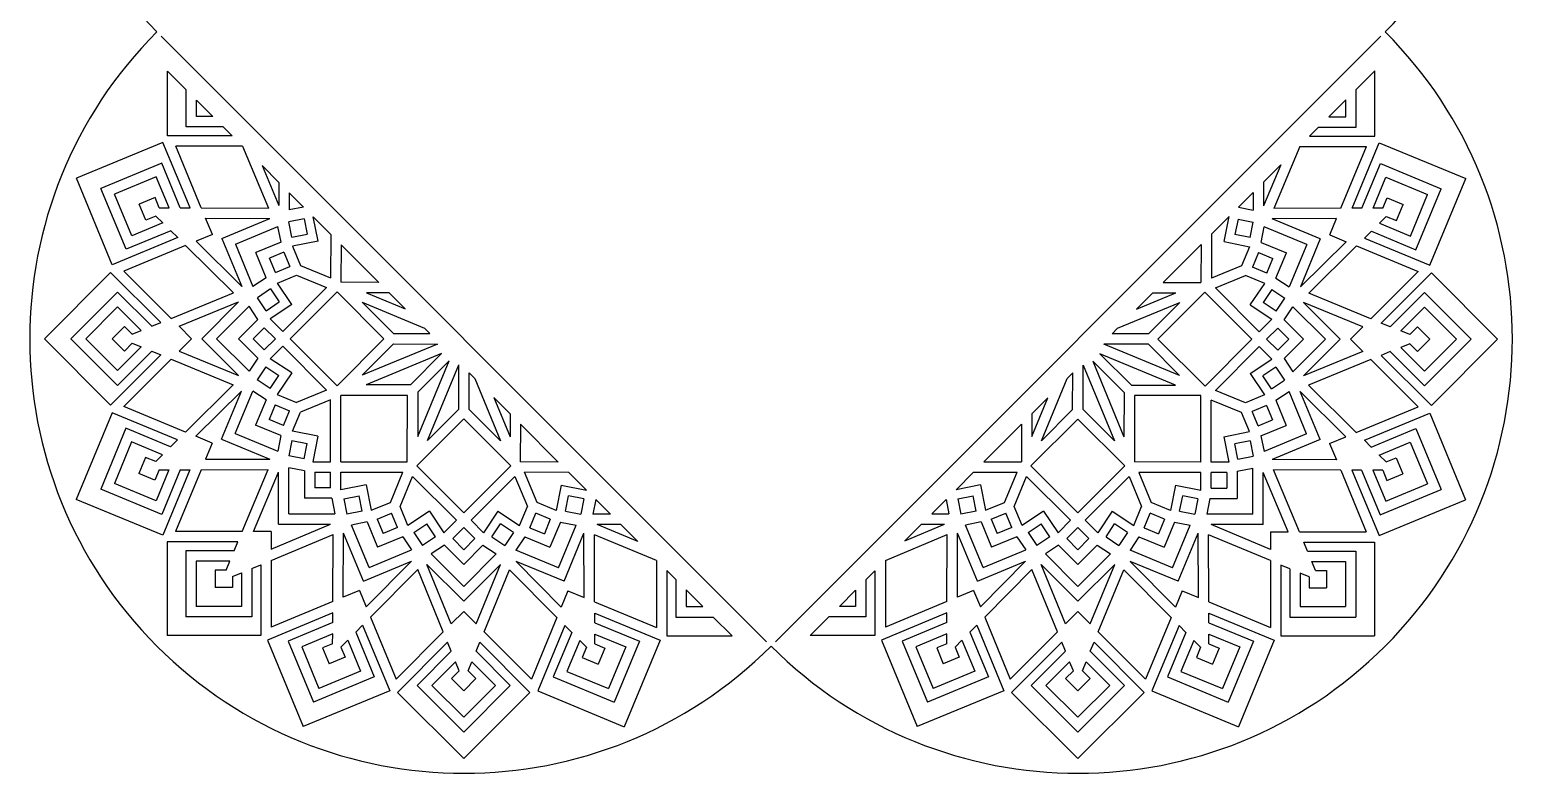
# Model space of a CAD drawing. Extents: x 61 to 308, y -8 to 239.
# Drawn here: x 60.7 to 308.2, y -8.1 to 116.1 of the extents above; entities that cross this region are included whole.
import ezdxf

# ---------------------------------------------------------------- set-up
doc = ezdxf.new("R2010")
doc.units = 0
doc.layers.get('0').update_dxf_attribs({"linetype": 'CONTINUOUS'})

msp = doc.modelspace()

# ---------------------------------------------------------------- linework, layer by layer
for p, q in [((82.62, 114.96), (183.69, 13.89)), ((185.15, 13.89), (286.22, 114.96)), ((83.65, 98.34), (83.65, 109.15)), ((83.65, 109.15), (86.79, 106.02)), ((282.1, 106.06), (285.24, 109.2)), ((285.24, 98.29), (285.24, 109.2)), ((86.79, 99.84), (86.79, 106.02)), ((88.53, 101.57), (88.53, 104.28)), ((88.53, 104.28), (91.23, 101.57)), ((277.56, 101.53), (280.36, 104.33)), ((280.36, 101.53), (280.36, 104.33)), ((282.1, 99.79), (282.1, 106.06)), ((91.23, 101.57), (88.53, 101.57)), ((277.56, 101.53), (280.36, 101.53)), ((92.97, 99.84), (86.79, 99.84)), ((92.97, 99.84), (94.47, 98.34)), ((274.33, 98.29), (275.83, 99.79)), ((275.83, 99.79), (282.1, 99.79)), ((82.91, 97.25), (68.46, 91.26)), ((87.43, 86.32), (82.91, 97.25)), ((94.47, 98.34), (83.65, 98.34)), ((89.31, 86.31), (85.05, 96.6)), ((96.2, 96.6), (85.05, 96.6)), ((96.2, 96.6), (100.53, 86.27)), ((272.69, 96.55), (268.35, 86.21)), ((272.69, 96.55), (283.82, 96.55)), ((274.33, 98.29), (285.24, 98.29)), ((279.55, 86.25), (283.82, 96.55)), ((281.44, 86.26), (285.96, 97.18)), ((285.96, 97.18), (300.41, 91.2)), ((82.72, 93.78), (72.55, 89.56)), ((85.81, 86.33), (82.72, 93.78)), ((99.45, 93.36), (102.23, 86.71)), ((99.45, 93.36), (102.23, 90.57)), ((266.66, 90.62), (269.51, 93.47)), ((269.51, 93.47), (266.66, 86.66)), ((283.06, 86.27), (286.15, 93.71)), ((286.15, 93.71), (296.31, 89.5)), ((74.44, 76.81), (68.46, 91.26)), ((76.77, 79.4), (72.55, 89.56)), ((81.78, 91.51), (74.83, 88.62)), ((83.92, 86.34), (81.78, 91.51)), ((102.23, 90.57), (102.23, 86.71)), ((266.66, 90.62), (266.66, 86.66)), ((284.94, 86.27), (287.09, 91.44)), ((287.09, 91.44), (294.04, 88.56)), ((292.1, 79.33), (296.31, 89.5)), ((294.43, 76.75), (300.41, 91.2)), ((77.71, 81.67), (74.83, 88.62)), ((81.6, 88.03), (78.92, 86.93)), ((80.03, 84.25), (78.92, 86.93)), ((82.3, 86.34), (81.6, 88.03)), ((103.97, 88.83), (103.97, 85.98)), ((103.97, 88.83), (106.35, 86.45)), ((262.46, 86.42), (264.92, 88.88)), ((264.92, 88.88), (264.92, 85.93)), ((286.57, 86.28), (287.27, 87.97)), ((287.27, 87.97), (289.94, 86.86)), ((288.84, 84.19), (289.94, 86.86)), ((291.16, 81.6), (294.04, 88.56)), ((81.72, 84.95), (80.03, 84.25)), ((81.72, 84.95), (82.88, 83.81)), ((82.3, 86.34), (83.92, 86.34)), ((85.81, 86.33), (87.43, 86.32)), ((89.31, 86.31), (100.53, 86.27)), ((91.16, 81.86), (90.04, 84.57)), ((90.04, 84.57), (100.76, 84.53)), ((92.73, 81.21), (100.76, 84.53)), ((106.49, 84.5), (103.94, 83.99)), ((106.35, 86.45), (103.97, 85.98)), ((106.49, 84.5), (107, 81.94)), ((108.81, 80.74), (108, 84.8)), ((108, 84.8), (110.91, 81.89)), ((257.96, 81.92), (260.91, 84.87)), ((260.08, 80.68), (260.91, 84.87)), ((262.39, 84.44), (261.88, 81.89)), ((262.39, 84.44), (264.94, 83.93)), ((262.46, 86.42), (264.92, 85.93)), ((278.83, 84.51), (268.11, 84.47)), ((276.13, 81.14), (268.11, 84.47)), ((279.55, 86.25), (268.35, 86.21)), ((277.71, 81.79), (278.83, 84.51)), ((283.06, 86.27), (281.44, 86.26)), ((286.57, 86.28), (284.94, 86.27)), ((287.14, 84.89), (285.99, 83.75)), ((287.14, 84.89), (288.84, 84.19)), ((84.21, 82.48), (76.77, 79.4)), ((82.88, 83.81), (77.71, 81.67)), ((84.21, 82.48), (85.37, 81.34)), ((91.16, 81.86), (88.44, 80.73)), ((95, 80.26), (102.1, 83.2)), ((102.62, 80.6), (102.1, 83.2)), ((104.44, 81.43), (103.94, 83.99)), ((104.44, 81.43), (107, 81.94)), ((110.91, 81.89), (110.9, 74.62)), ((257.96, 81.92), (257.94, 74.56)), ((264.43, 81.38), (261.88, 81.89)), ((264.43, 81.38), (264.94, 83.93)), ((266.25, 80.54), (266.77, 83.14)), ((273.86, 80.2), (266.77, 83.14)), ((277.71, 81.79), (280.42, 80.67)), ((284.65, 82.42), (283.5, 81.28)), ((284.65, 82.42), (292.1, 79.33)), ((285.99, 83.75), (291.16, 81.6)), ((85.37, 81.34), (74.44, 76.81)), ((86.7, 80.01), (76.4, 75.74)), ((86.7, 80.01), (94.66, 72.12)), ((88.44, 80.73), (96.06, 73.18)), ((92.73, 81.21), (96.06, 73.18)), ((95, 80.26), (97.94, 73.17)), ((102.62, 80.6), (98.41, 78.85)), ((108.81, 80.74), (104.56, 79.9)), ((104.56, 79.9), (105.89, 76.7)), ((112.64, 80.16), (112.63, 73.89)), ((112.64, 80.16), (118.93, 73.88)), ((249.9, 73.86), (256.22, 80.18)), ((256.22, 80.18), (256.2, 73.84)), ((260.08, 80.68), (264.31, 79.83)), ((264.31, 79.83), (262.98, 76.63)), ((266.25, 80.54), (270.46, 78.79)), ((273.86, 80.2), (270.92, 73.11)), ((276.13, 81.14), (272.81, 73.12)), ((280.42, 80.67), (272.81, 73.12)), ((282.16, 79.95), (274.2, 72.05)), ((282.16, 79.95), (292.45, 75.69)), ((283.5, 81.28), (294.43, 76.75)), ((100.15, 74.65), (98.41, 78.85)), ((103.09, 78.91), (100.68, 77.91)), ((101.68, 75.51), (100.68, 77.91)), ((103.09, 78.91), (104.09, 76.5)), ((265.78, 78.85), (264.78, 76.44)), ((265.78, 78.85), (268.19, 77.85)), ((267.19, 75.44), (268.19, 77.85)), ((268.71, 74.58), (270.46, 78.79)), ((74.17, 75.52), (63.11, 64.46)), ((82.53, 67.16), (74.17, 75.52)), ((84.28, 67.87), (76.4, 75.74)), ((100.15, 74.65), (97.94, 73.17)), ((101.68, 75.51), (104.09, 76.5)), ((102.02, 73.77), (105.22, 75.09)), ((105.22, 75.09), (110.23, 73.01)), ((105.89, 76.7), (110.9, 74.62)), ((262.98, 76.63), (257.94, 74.56)), ((258.61, 72.95), (263.65, 75.03)), ((266.84, 73.71), (263.65, 75.03)), ((267.19, 75.44), (264.78, 76.44)), ((268.71, 74.58), (270.92, 73.11)), ((284.57, 67.8), (292.45, 75.69)), ((286.31, 67.09), (294.67, 75.45)), ((294.67, 75.45), (305.73, 64.39)), ((75.33, 72.24), (67.55, 64.46)), ((81.03, 66.54), (75.33, 72.24)), ((84.28, 67.87), (94.66, 72.12)), ((100.84, 72.77), (98.67, 71.32)), ((100.84, 72.77), (102.29, 70.6)), ((104.42, 70.18), (102.02, 73.77)), ((102.91, 65.69), (110.23, 73.01)), ((104.13, 64.46), (111.97, 72.29)), ((119.8, 64.46), (111.97, 72.29)), ((118.93, 73.88), (112.63, 73.89)), ((120.67, 72.13), (116.87, 72.14)), ((116.87, 72.14), (123.36, 69.45)), ((120.67, 72.13), (123.36, 69.45)), ((245.46, 69.42), (248.16, 72.13)), ((245.46, 69.42), (252.01, 72.12)), ((248.16, 72.13), (252.01, 72.12)), ((249.02, 64.42), (256.87, 72.24)), ((249.9, 73.86), (256.2, 73.84)), ((264.71, 64.39), (256.87, 72.24)), ((265.94, 65.62), (258.61, 72.95)), ((264.44, 70.1), (266.84, 73.71)), ((268.01, 72.7), (266.57, 70.53)), ((268.01, 72.7), (270.18, 71.25)), ((284.57, 67.8), (274.2, 72.05)), ((287.81, 66.47), (293.51, 72.17)), ((293.51, 72.17), (301.29, 64.39)), ((75.33, 69.78), (70.01, 64.46)), ((79.29, 65.83), (75.33, 69.78)), ((85.61, 66.54), (95.53, 70.6)), ((89.39, 64.46), (95.53, 70.6)), ((91.85, 64.46), (97.28, 69.89)), ((98.75, 67.68), (97.28, 69.89)), ((100.12, 69.15), (98.67, 71.32)), ((100.12, 69.15), (102.29, 70.6)), ((104.42, 70.18), (100.82, 67.78)), ((116.17, 70.55), (126.57, 66.23)), ((121.39, 65.33), (116.17, 70.55)), ((242.26, 66.23), (252.67, 70.51)), ((247.43, 65.29), (252.67, 70.51)), ((264.44, 70.1), (268.02, 67.71)), ((268.73, 69.09), (266.57, 70.53)), ((268.73, 69.09), (270.18, 71.25)), ((270.09, 67.61), (271.56, 69.82)), ((276.99, 64.39), (271.56, 69.82)), ((283.23, 66.47), (273.31, 70.54)), ((279.45, 64.39), (273.31, 70.54)), ((289.56, 65.76), (293.51, 69.72)), ((293.51, 69.72), (298.84, 64.39)), ((81.03, 66.54), (82.53, 67.16)), ((98.75, 67.68), (95.53, 64.46)), ((100.82, 67.78), (102.91, 65.69)), ((268.02, 67.71), (265.94, 65.62)), ((270.09, 67.61), (273.31, 64.39)), ((287.81, 66.47), (286.31, 67.09)), ((74.17, 53.4), (63.11, 64.46)), ((75.33, 56.68), (67.55, 64.46)), ((75.33, 59.14), (70.01, 64.46)), ((76.49, 66.51), (74.44, 64.46)), ((76.49, 62.41), (74.44, 64.46)), ((77.78, 65.21), (76.49, 66.51)), ((77.78, 65.21), (79.29, 65.83)), ((87.69, 64.46), (85.61, 66.54)), ((87.69, 64.46), (85.61, 62.38)), ((89.39, 64.46), (95.53, 58.32)), ((91.85, 64.46), (97.28, 59.03)), ((98.75, 61.24), (95.53, 64.46)), ((99.83, 66.3), (97.99, 64.46)), ((99.83, 62.62), (97.99, 64.46)), ((99.83, 66.3), (101.68, 64.46)), ((99.83, 62.62), (101.68, 64.46)), ((104.13, 64.46), (111.97, 56.63)), ((119.8, 64.46), (111.97, 56.63)), ((121.39, 65.33), (127.48, 65.32)), ((126.57, 66.23), (127.48, 65.32)), ((241.35, 65.31), (242.26, 66.23)), ((247.43, 65.29), (241.35, 65.31)), ((256.88, 56.56), (249.02, 64.42)), ((264.71, 64.39), (256.88, 56.56)), ((269.01, 66.24), (267.16, 64.39)), ((269.01, 62.55), (267.16, 64.39)), ((269.01, 66.24), (270.85, 64.39)), ((269.01, 62.55), (270.85, 64.39)), ((270.09, 61.17), (273.31, 64.39)), ((276.99, 64.39), (271.56, 58.96)), ((279.45, 64.39), (273.31, 58.25)), ((281.15, 64.39), (283.23, 66.47)), ((281.15, 64.39), (283.23, 62.31)), ((291.06, 65.15), (289.56, 65.76)), ((291.06, 65.15), (292.35, 66.44)), ((292.35, 66.44), (294.4, 64.39)), ((292.35, 62.34), (294.4, 64.39)), ((293.51, 56.61), (301.29, 64.39)), ((293.51, 59.07), (298.84, 64.39)), ((294.67, 53.33), (305.73, 64.39)), ((79.29, 63.09), (75.33, 59.14)), ((81.03, 62.38), (75.33, 56.68)), ((77.78, 63.71), (76.49, 62.41)), ((77.78, 63.71), (79.29, 63.09)), ((81.03, 62.38), (82.53, 61.76)), ((85.61, 62.38), (95.53, 58.32)), ((100.82, 61.14), (102.91, 63.23)), ((102.91, 63.23), (110.23, 55.91)), ((121.39, 63.59), (116.16, 58.36)), ((128.77, 63.58), (116.16, 58.36)), ((129.43, 61.98), (116.83, 56.76)), ((121.39, 63.59), (128.77, 63.58)), ((124.22, 56.76), (129.43, 61.98)), ((251.97, 56.72), (239.32, 61.97)), ((244.58, 56.72), (239.32, 61.97)), ((252.64, 58.32), (239.99, 63.58)), ((247.42, 63.56), (239.99, 63.58)), ((247.42, 63.56), (252.64, 58.32)), ((265.94, 63.16), (258.61, 55.84)), ((268.02, 61.08), (265.94, 63.16)), ((283.23, 62.31), (273.31, 58.25)), ((287.81, 62.31), (286.31, 61.69)), ((287.81, 62.31), (293.51, 56.61)), ((291.06, 63.64), (289.56, 63.02)), ((289.56, 63.02), (293.51, 59.07)), ((291.06, 63.64), (292.35, 62.34)), ((82.53, 61.76), (74.17, 53.4)), ((84.28, 61.05), (76.39, 53.16)), ((84.28, 61.05), (94.64, 56.8)), ((98.75, 61.24), (97.28, 59.03)), ((100.11, 59.77), (98.66, 57.6)), ((100.11, 59.77), (102.28, 58.32)), ((104.4, 58.75), (100.82, 61.14)), ((125.45, 48.14), (130.7, 60.79)), ((125.45, 55.53), (130.7, 60.79)), ((127.05, 47.48), (132.31, 60.12)), ((132.29, 52.69), (132.31, 60.12)), ((236.52, 52.66), (236.53, 60.04)), ((236.53, 60.04), (241.75, 47.43)), ((238.13, 60.7), (243.35, 48.1)), ((243.36, 55.49), (238.13, 60.7)), ((264.42, 58.67), (268.02, 61.08)), ((268.72, 59.7), (266.55, 58.25)), ((268.72, 59.7), (270.17, 57.53)), ((270.09, 61.17), (271.56, 58.96)), ((284.57, 60.98), (274.18, 56.73)), ((284.57, 60.98), (292.44, 53.11)), ((286.31, 61.69), (294.67, 53.33)), ((100.83, 56.15), (98.66, 57.6)), ((100.83, 56.15), (102.28, 58.32)), ((104.4, 58.75), (102, 55.15)), ((134.02, 52.68), (134.04, 58.76)), ((134.04, 58.76), (134.96, 57.85)), ((134.96, 57.85), (139.24, 47.44)), ((229.56, 47.44), (233.88, 57.84)), ((233.88, 57.84), (234.79, 58.75)), ((234.78, 52.66), (234.79, 58.75)), ((264.42, 58.67), (266.82, 55.08)), ((268, 56.08), (266.55, 58.25)), ((268, 56.08), (270.17, 57.53)), ((86.68, 48.9), (94.64, 56.8)), ((88.42, 48.18), (96.03, 55.74)), ((92.71, 47.71), (96.03, 55.74)), ((94.98, 48.65), (97.92, 55.74)), ((100.13, 54.27), (97.92, 55.74)), ((102, 55.15), (105.2, 53.82)), ((110.23, 55.91), (105.2, 53.82)), ((112.61, 43.93), (112.63, 55.02)), ((123.71, 55.02), (112.63, 55.02)), ((124.22, 56.76), (116.83, 56.76)), ((123.7, 43.93), (123.71, 55.02)), ((125.45, 55.53), (125.45, 48.14)), ((138.15, 54.65), (140.85, 48.1)), ((138.15, 54.65), (140.86, 51.95)), ((227.97, 48.14), (230.66, 54.63)), ((227.98, 51.94), (230.66, 54.63)), ((243.36, 55.49), (243.35, 48.1)), ((244.58, 56.72), (251.97, 56.72)), ((245.09, 54.98), (245.09, 43.9)), ((256.18, 54.97), (245.09, 54.98)), ((256.18, 43.88), (256.18, 54.97)), ((263.62, 53.76), (258.61, 55.84)), ((266.82, 55.08), (263.62, 53.76)), ((268.69, 54.21), (270.9, 55.68)), ((273.84, 48.59), (270.9, 55.68)), ((280.4, 48.12), (272.78, 55.67)), ((276.11, 47.65), (272.78, 55.67)), ((282.14, 48.84), (274.18, 56.73)), ((74.42, 52.1), (68.43, 37.65)), ((85.34, 47.58), (74.42, 52.1)), ((86.68, 48.9), (76.39, 53.16)), ((100.13, 54.27), (98.38, 50.06)), ((101.65, 53.41), (100.66, 51)), ((101.65, 53.41), (104.06, 52.41)), ((103.06, 50), (104.06, 52.41)), ((104.54, 49.02), (105.86, 52.22)), ((110.87, 54.29), (105.86, 52.22)), ((110.87, 43.93), (110.87, 54.29)), ((132.29, 52.69), (127.05, 47.48)), ((134.02, 52.68), (139.24, 47.44)), ((234.78, 52.66), (229.56, 47.44)), ((236.52, 52.66), (241.75, 47.43)), ((257.92, 43.88), (257.92, 54.24)), ((262.96, 52.15), (257.92, 54.24)), ((264.28, 48.96), (262.96, 52.15)), ((267.16, 53.35), (264.76, 52.35)), ((265.75, 49.94), (264.76, 52.35)), ((267.16, 53.35), (268.16, 50.94)), ((268.69, 54.21), (270.43, 50)), ((282.14, 48.84), (292.44, 53.11)), ((283.48, 47.51), (294.4, 52.04)), ((294.4, 52.04), (300.38, 37.59)), ((76.74, 49.52), (72.53, 39.35)), ((84.19, 46.43), (76.74, 49.52)), ((102.59, 48.32), (98.38, 50.06)), ((103.06, 50), (100.66, 51)), ((125.29, 43.24), (133.15, 51.1)), ((133.15, 51.1), (140.97, 43.25)), ((140.86, 51.95), (140.85, 48.1)), ((142.59, 50.22), (142.57, 43.91)), ((142.59, 50.22), (148.91, 43.89)), ((219.95, 43.91), (226.24, 50.2)), ((226.24, 50.2), (226.22, 43.9)), ((235.65, 51.07), (227.82, 43.24)), ((227.98, 51.94), (227.97, 48.14)), ((235.65, 51.07), (243.49, 43.24)), ((265.75, 49.94), (268.16, 50.94)), ((266.22, 48.25), (270.43, 50)), ((77.68, 47.25), (74.8, 40.29)), ((82.85, 45.11), (77.68, 47.25)), ((84.19, 46.43), (85.34, 47.58)), ((91.14, 47.06), (88.42, 48.18)), ((91.14, 47.06), (90.01, 44.34)), ((92.71, 47.71), (100.74, 44.38)), ((94.98, 48.65), (102.07, 45.71)), ((102.59, 48.32), (102.07, 45.71)), ((104.41, 47.47), (103.9, 44.92)), ((104.41, 47.47), (106.96, 46.97)), ((108.77, 48.18), (104.54, 49.02)), ((108.77, 48.18), (107.92, 43.93)), ((260.03, 48.11), (264.28, 48.96)), ((260.03, 48.11), (260.87, 43.88)), ((264.4, 47.42), (261.84, 46.91)), ((264.4, 47.42), (264.91, 44.86)), ((266.22, 48.25), (266.74, 45.65)), ((273.84, 48.59), (266.74, 45.65)), ((276.11, 47.65), (268.08, 44.32)), ((277.68, 46.99), (280.4, 48.12)), ((284.63, 46.37), (283.48, 47.51)), ((284.63, 46.37), (292.08, 49.46)), ((285.97, 45.04), (291.13, 47.18)), ((291.13, 47.18), (294.02, 40.23)), ((292.08, 49.46), (296.29, 39.29)), ((80.01, 44.66), (78.9, 41.99)), ((81.7, 43.96), (80.01, 44.66)), ((81.7, 43.96), (82.85, 45.11)), ((106.46, 44.41), (103.9, 44.92)), ((106.46, 44.41), (106.96, 46.97)), ((262.35, 44.35), (261.84, 46.91)), ((262.35, 44.35), (264.91, 44.86)), ((277.68, 46.99), (278.81, 44.28)), ((287.12, 43.9), (285.97, 45.04)), ((287.12, 43.9), (288.81, 44.6)), ((288.81, 44.6), (289.92, 41.93)), ((82.27, 42.57), (81.57, 40.88)), ((83.9, 42.58), (81.76, 37.41)), ((82.27, 42.57), (83.9, 42.58)), ((85.78, 42.59), (82.7, 35.14)), ((87.4, 42.59), (82.88, 31.67)), ((89.29, 42.6), (85.02, 32.3)), ((85.78, 42.59), (87.4, 42.59)), ((89.29, 42.6), (100.49, 42.65)), ((90.01, 44.34), (100.74, 44.38)), ((96.16, 32.3), (100.49, 42.65)), ((98.04, 32.3), (102.19, 42.19)), ((102.19, 33.5), (102.19, 42.19)), ((103.92, 35.24), (103.92, 42.92)), ((106.53, 42.4), (103.92, 42.92)), ((106.53, 42.4), (106.53, 37.85)), ((107.92, 43.93), (110.87, 43.93)), ((108.27, 42.19), (108.27, 39.58)), ((108.27, 42.19), (110.87, 42.19)), ((110.87, 39.58), (110.87, 42.19)), ((112.61, 43.93), (123.7, 43.93)), ((112.61, 39.24), (112.61, 42.19)), ((112.61, 42.19), (122.97, 42.19)), ((120.88, 37.16), (122.97, 42.19)), ((133.12, 35.41), (125.29, 43.24)), ((133.12, 35.41), (140.97, 43.25)), ((148.91, 43.89), (142.57, 43.91)), ((150.65, 42.15), (143.29, 42.17)), ((145.36, 37.13), (143.29, 42.17)), ((150.65, 42.15), (153.6, 39.2)), ((215.31, 39.27), (218.22, 42.18)), ((218.22, 42.18), (225.49, 42.17)), ((219.95, 43.91), (226.22, 43.9)), ((223.41, 37.16), (225.49, 42.17)), ((235.65, 35.41), (227.82, 43.24)), ((235.65, 35.41), (243.49, 43.24)), ((256.18, 43.88), (245.09, 43.9)), ((256.18, 42.14), (245.82, 42.14)), ((245.82, 42.14), (247.9, 37.13)), ((256.18, 39.19), (256.18, 42.14)), ((260.87, 43.88), (257.92, 43.88)), ((260.53, 42.14), (257.92, 42.14)), ((257.92, 39.54), (257.92, 42.14)), ((260.53, 42.14), (260.53, 39.54)), ((262.26, 42.35), (264.87, 42.87)), ((262.26, 42.35), (262.26, 37.8)), ((264.87, 35.19), (264.87, 42.87)), ((270.75, 32.25), (266.61, 42.14)), ((266.61, 33.46), (266.61, 42.14)), ((278.81, 44.28), (268.08, 44.32)), ((272.64, 32.25), (268.31, 42.58)), ((279.53, 42.54), (268.31, 42.58)), ((279.53, 42.54), (283.79, 32.25)), ((281.41, 42.53), (285.94, 31.61)), ((283.03, 42.52), (281.41, 42.53)), ((283.03, 42.52), (286.12, 35.08)), ((284.92, 42.52), (287.06, 37.35)), ((286.54, 42.51), (284.92, 42.52)), ((286.54, 42.51), (287.24, 40.82)), ((81.76, 37.41), (74.8, 40.29)), ((81.57, 40.88), (78.9, 41.99)), ((116.84, 40.08), (112.61, 39.24)), ((116.84, 40.08), (117.69, 35.83)), ((122.49, 36.49), (124.57, 41.5)), ((131.89, 34.18), (124.57, 41.5)), ((134.35, 34.18), (141.68, 41.5)), ((141.68, 41.5), (143.76, 36.46)), ((149.4, 40.04), (148.56, 35.81)), ((149.4, 40.04), (153.6, 39.2)), ((219.37, 40.08), (215.31, 39.27)), ((219.37, 40.08), (220.22, 35.83)), ((225.02, 36.49), (227.1, 41.5)), ((234.42, 34.18), (227.1, 41.5)), ((236.88, 34.18), (244.21, 41.5)), ((244.21, 41.5), (246.29, 36.47)), ((251.94, 40.04), (251.09, 35.81)), ((251.94, 40.04), (256.18, 39.19)), ((287.06, 37.35), (294.02, 40.23)), ((287.24, 40.82), (289.92, 41.93)), ((82.88, 31.67), (68.43, 37.65)), ((82.7, 35.14), (72.53, 39.35)), ((111.08, 37.85), (106.53, 37.85)), ((110.87, 39.58), (108.27, 39.58)), ((111.08, 37.85), (111.6, 35.24)), ((113.08, 37.76), (115.64, 38.27)), ((113.08, 37.76), (113.59, 35.21)), ((116.15, 35.71), (115.64, 38.27)), ((117.69, 35.83), (120.88, 37.16)), ((148.56, 35.81), (145.36, 37.13)), ((150.11, 35.68), (150.62, 38.23)), ((153.17, 37.73), (150.62, 38.23)), ((153.17, 37.73), (152.66, 35.17)), ((155.15, 37.65), (154.66, 35.19)), ((155.15, 37.65), (157.61, 35.19)), ((211.28, 35.24), (213.66, 37.62)), ((213.66, 37.62), (214.13, 35.24)), ((215.61, 37.76), (218.17, 38.27)), ((215.61, 37.76), (216.12, 35.21)), ((218.68, 35.71), (218.17, 38.27)), ((220.22, 35.83), (223.41, 37.16)), ((251.09, 35.81), (247.9, 37.13)), ((252.64, 35.68), (253.15, 38.23)), ((255.7, 37.73), (253.15, 38.23)), ((255.7, 37.73), (255.19, 35.17)), ((257.71, 37.8), (257.19, 35.19)), ((257.71, 37.8), (262.26, 37.8)), ((257.92, 39.54), (260.53, 39.54)), ((285.94, 31.61), (300.38, 37.59)), ((286.12, 35.08), (296.29, 39.29)), ((103.92, 35.24), (111.6, 35.24)), ((116.15, 35.71), (113.59, 35.21)), ((118.67, 34.36), (121.08, 35.36)), ((122.08, 32.95), (121.08, 35.36)), ((123.81, 33.29), (122.49, 36.49)), ((127.4, 35.69), (123.81, 33.29)), ((127.4, 35.69), (129.81, 32.09)), ((138.83, 35.67), (136.44, 32.09)), ((138.83, 35.67), (142.44, 33.27)), ((142.44, 33.27), (143.76, 36.46)), ((144.17, 32.92), (145.17, 35.33)), ((147.58, 34.33), (145.17, 35.33)), ((150.11, 35.68), (152.66, 35.17)), ((157.61, 35.19), (154.66, 35.19)), ((211.28, 35.24), (214.13, 35.24)), ((218.68, 35.71), (216.12, 35.21)), ((221.2, 34.36), (223.61, 35.36)), ((224.61, 32.95), (223.61, 35.36)), ((226.34, 33.29), (225.02, 36.49)), ((229.93, 35.69), (226.34, 33.29)), ((229.93, 35.69), (232.34, 32.09)), ((241.36, 35.67), (238.97, 32.09)), ((241.36, 35.67), (244.97, 33.27)), ((244.97, 33.27), (246.29, 36.47)), ((246.7, 32.92), (247.7, 35.33)), ((250.11, 34.33), (247.7, 35.33)), ((252.64, 35.68), (255.19, 35.17)), ((264.87, 35.19), (257.19, 35.19)), ((96.16, 32.3), (85.02, 32.3)), ((100.98, 32.3), (98.04, 32.3)), ((100.98, 29.36), (110.87, 33.5)), ((100.98, 32.3), (100.98, 29.36)), ((102.19, 33.5), (110.87, 33.5)), ((116.98, 33.89), (114.38, 33.37)), ((117.32, 26.28), (114.38, 33.37)), ((116.98, 33.89), (118.73, 29.68)), ((118.67, 34.36), (119.67, 31.95)), ((122.08, 32.95), (119.67, 31.95)), ((124.81, 32.11), (126.98, 33.56)), ((128.43, 31.39), (126.98, 33.56)), ((129.81, 32.09), (131.89, 34.18)), ((131.28, 31.1), (133.12, 32.95)), ((134.96, 31.1), (133.12, 32.95)), ((136.44, 32.09), (134.35, 34.18)), ((137.82, 31.38), (139.26, 33.55)), ((141.43, 32.1), (139.26, 33.55)), ((144.17, 32.92), (146.58, 31.93)), ((147.58, 34.33), (146.58, 31.93)), ((149.26, 33.86), (147.52, 29.66)), ((148.93, 26.25), (151.87, 33.34)), ((149.26, 33.86), (151.87, 33.34)), ((162.2, 30.6), (155.39, 33.46)), ((159.35, 33.46), (155.39, 33.46)), ((159.35, 33.46), (162.2, 30.6)), ((206.75, 30.72), (209.54, 33.5)), ((206.75, 30.72), (213.4, 33.5)), ((209.54, 33.5), (213.4, 33.5)), ((219.51, 33.89), (216.91, 33.37)), ((219.85, 26.28), (216.91, 33.37)), ((219.51, 33.89), (221.26, 29.68)), ((221.2, 34.36), (222.2, 31.95)), ((224.61, 32.95), (222.2, 31.95)), ((227.34, 32.11), (229.51, 33.56)), ((230.96, 31.39), (229.51, 33.56)), ((232.34, 32.09), (234.42, 34.18)), ((233.81, 31.1), (235.65, 32.95)), ((237.5, 31.1), (235.65, 32.95)), ((238.97, 32.09), (236.88, 34.18)), ((240.35, 31.38), (241.79, 33.55)), ((243.96, 32.1), (241.79, 33.55)), ((246.7, 32.92), (249.11, 31.93)), ((250.11, 34.33), (249.11, 31.93)), ((251.8, 33.86), (250.05, 29.66)), ((251.46, 26.25), (254.4, 33.34)), ((251.8, 33.86), (254.4, 33.34)), ((267.81, 29.31), (257.92, 33.46)), ((266.61, 33.46), (257.92, 33.46)), ((267.81, 32.25), (267.81, 29.31)), ((267.81, 32.25), (270.75, 32.25)), ((272.64, 32.25), (283.79, 32.25)), ((83.6, 30.56), (83.6, 14.92)), ((95.43, 30.56), (83.6, 30.56)), ((94.8, 29.06), (95.43, 30.56)), ((100.98, 27.47), (111.31, 31.8)), ((111.27, 20.59), (111.31, 31.8)), ((113.01, 21.31), (113.05, 32.03)), ((116.38, 24), (113.05, 32.03)), ((122.94, 31.42), (118.73, 29.68)), ((122.94, 31.42), (124.41, 29.21)), ((124.81, 32.11), (126.26, 29.94)), ((128.43, 31.39), (126.26, 29.94)), ((129.9, 30.02), (127.69, 28.55)), ((129.9, 30.02), (133.12, 26.8)), ((131.28, 31.1), (133.12, 29.26)), ((134.96, 31.1), (133.12, 29.26)), ((136.34, 30.02), (133.12, 26.8)), ((136.34, 30.02), (138.55, 28.55)), ((137.82, 31.38), (139.98, 29.93)), ((141.43, 32.1), (139.98, 29.93)), ((143.31, 31.4), (141.84, 29.19)), ((143.31, 31.4), (147.52, 29.66)), ((149.87, 23.98), (153.2, 32.01)), ((153.24, 21.28), (153.2, 32.01)), ((154.98, 20.56), (154.94, 31.76)), ((165.28, 27.43), (154.94, 31.76)), ((203.51, 27.47), (213.84, 31.8)), ((213.8, 20.59), (213.84, 31.8)), ((215.54, 21.31), (215.58, 32.03)), ((218.91, 24), (215.58, 32.03)), ((225.47, 31.42), (221.26, 29.68)), ((225.47, 31.42), (226.94, 29.21)), ((227.34, 32.11), (228.79, 29.94)), ((230.96, 31.39), (228.79, 29.94)), ((232.43, 30.02), (230.22, 28.55)), ((232.43, 30.02), (235.65, 26.8)), ((233.81, 31.1), (235.65, 29.26)), ((237.5, 31.1), (235.65, 29.26)), ((238.87, 30.02), (235.65, 26.8)), ((238.87, 30.02), (241.08, 28.55)), ((240.35, 31.38), (242.51, 29.93)), ((243.96, 32.1), (242.51, 29.93)), ((245.84, 31.4), (244.37, 29.19)), ((245.84, 31.4), (250.05, 29.66)), ((252.4, 23.98), (255.73, 32.01)), ((255.77, 21.28), (255.73, 32.01)), ((257.51, 20.56), (257.47, 31.76)), ((267.81, 27.43), (257.47, 31.76)), ((273.37, 30.51), (285.19, 30.51)), ((273.99, 29.02), (273.37, 30.51)), ((285.19, 30.51), (285.19, 14.87)), ((86.74, 29.06), (86.74, 18.06)), ((94.8, 29.06), (86.74, 29.06)), ((94.07, 27.33), (88.48, 27.33)), ((88.48, 27.33), (88.48, 19.8)), ((93.45, 25.83), (94.07, 27.33)), ((100.98, 27.47), (100.98, 16.32)), ((116.38, 24), (124.4, 27.33)), ((116.85, 19.71), (124.4, 27.33)), ((117.32, 26.28), (124.41, 29.21)), ((133.12, 23.12), (127.69, 28.55)), ((133.12, 23.12), (138.55, 28.55)), ((148.93, 26.25), (141.84, 29.19)), ((149.4, 19.69), (141.85, 27.3)), ((149.87, 23.98), (141.85, 27.3)), ((165.28, 27.43), (165.28, 16.29)), ((203.51, 27.47), (203.51, 16.32)), ((218.91, 24), (226.93, 27.33)), ((219.38, 19.71), (226.93, 27.33)), ((219.85, 26.28), (226.94, 29.21)), ((235.65, 23.12), (230.22, 28.55)), ((235.65, 23.12), (241.08, 28.55)), ((251.46, 26.25), (244.37, 29.19)), ((251.93, 19.69), (244.38, 27.3)), ((252.4, 23.98), (244.38, 27.3)), ((267.81, 27.43), (267.81, 16.29)), ((273.99, 29.02), (282.05, 29.02)), ((274.72, 27.28), (280.32, 27.28)), ((275.35, 25.78), (274.72, 27.28)), ((280.32, 27.28), (280.32, 19.75)), ((282.05, 29.02), (282.05, 18.01)), ((93.45, 25.83), (91.61, 25.83)), ((91.61, 25.83), (91.61, 22.93)), ((94.51, 24.76), (96.01, 25.39)), ((94.51, 24.76), (94.51, 22.93)), ((96.01, 25.39), (96.01, 19.8)), ((97.75, 26.12), (99.24, 26.75)), ((97.75, 26.12), (97.75, 18.06)), ((99.24, 26.75), (99.24, 14.92)), ((117.57, 17.97), (125.46, 25.93)), ((129.71, 15.55), (125.46, 25.93)), ((131.04, 16.88), (126.98, 26.8)), ((133.12, 20.66), (126.98, 26.8)), ((133.12, 20.66), (139.27, 26.8)), ((135.2, 16.88), (139.27, 26.8)), ((136.53, 15.55), (140.78, 25.91)), ((148.68, 17.95), (140.78, 25.91)), ((167.02, 25.78), (167.02, 14.87)), ((167.02, 25.78), (168.52, 24.29)), ((200.28, 24.24), (201.77, 25.74)), ((201.77, 25.74), (201.77, 14.92)), ((220.1, 17.97), (227.99, 25.93)), ((232.24, 15.55), (227.99, 25.93)), ((233.57, 16.88), (229.51, 26.8)), ((235.65, 20.66), (229.51, 26.8)), ((235.65, 20.66), (241.8, 26.8)), ((237.73, 16.88), (241.8, 26.8)), ((239.06, 15.55), (243.31, 25.91)), ((251.21, 17.95), (243.31, 25.91)), ((269.55, 26.7), (269.55, 14.87)), ((271.05, 26.07), (269.55, 26.7)), ((271.05, 26.07), (271.05, 18.01)), ((272.79, 25.34), (272.79, 19.75)), ((274.28, 24.72), (272.79, 25.34)), ((275.35, 25.78), (277.18, 25.78)), ((277.18, 25.78), (277.18, 22.88)), ((94.51, 22.93), (91.61, 22.93)), ((115.72, 22.43), (113.01, 21.31)), ((115.72, 22.43), (116.85, 19.71)), ((150.52, 22.41), (149.4, 19.69)), ((150.52, 22.41), (153.24, 21.28)), ((168.52, 24.29), (168.52, 18.01)), ((170.26, 22.55), (170.26, 19.75)), ((170.26, 22.55), (173.06, 19.75)), ((195.83, 19.8), (198.54, 22.5)), ((198.54, 22.5), (198.54, 19.8)), ((200.28, 24.24), (200.28, 18.06)), ((218.25, 22.43), (215.54, 21.31)), ((218.25, 22.43), (219.38, 19.71)), ((253.06, 22.41), (251.93, 19.69)), ((253.06, 22.41), (255.77, 21.28)), ((274.28, 24.72), (274.28, 22.88)), ((274.28, 22.88), (277.18, 22.88)), ((111.27, 20.59), (100.98, 16.32)), ((154.98, 20.56), (165.28, 16.29)), ((213.8, 20.59), (203.51, 16.32)), ((257.51, 20.56), (267.81, 16.29)), ((97.75, 18.06), (86.74, 18.06)), ((96.01, 19.8), (88.48, 19.8)), ((111.26, 18.7), (100.34, 14.18)), ((111.25, 17.08), (111.26, 18.7)), ((117.57, 17.97), (121.84, 7.67)), ((133.12, 18.96), (131.04, 16.88)), ((133.12, 18.96), (135.2, 16.88)), ((148.68, 17.95), (144.42, 7.66)), ((154.99, 18.68), (165.91, 14.15)), ((155, 17.05), (154.99, 18.68)), ((168.52, 18.01), (174.79, 18.01)), ((170.26, 19.75), (173.06, 19.75)), ((174.79, 18.01), (177.93, 14.87)), ((190.96, 14.92), (194.1, 18.06)), ((200.28, 18.06), (194.1, 18.06)), ((198.54, 19.8), (195.83, 19.8)), ((213.79, 18.7), (202.87, 14.18)), ((213.78, 17.08), (213.79, 18.7)), ((220.1, 17.97), (224.37, 7.67)), ((235.65, 18.96), (233.57, 16.88)), ((235.65, 18.96), (237.73, 16.88)), ((251.21, 17.95), (246.95, 7.66)), ((257.52, 18.68), (268.44, 14.15)), ((257.53, 17.05), (257.52, 18.68)), ((271.05, 18.01), (282.05, 18.01)), ((272.79, 19.75), (280.32, 19.75)), ((99.24, 14.92), (83.6, 14.92)), ((111.25, 17.08), (103.81, 13.99)), ((111.25, 15.19), (106.08, 13.05)), ((111.24, 13.57), (111.25, 15.19)), ((115.1, 15.48), (116.24, 16.64)), ((115.1, 15.48), (118.18, 8.04)), ((116.24, 16.64), (120.77, 5.71)), ((129.71, 15.55), (121.84, 7.67)), ((136.53, 15.55), (144.42, 7.66)), ((150.01, 16.61), (145.48, 5.69)), ((151.15, 15.46), (148.06, 8.01)), ((151.15, 15.46), (150.01, 16.61)), ((155, 17.05), (162.44, 13.97)), ((155, 15.17), (160.17, 13.03)), ((155.01, 13.54), (155, 15.17)), ((167.02, 14.87), (177.93, 14.87)), ((201.77, 14.92), (190.96, 14.92)), ((213.78, 17.08), (206.34, 13.99)), ((213.78, 15.19), (208.61, 13.05)), ((213.77, 13.57), (213.78, 15.19)), ((217.63, 15.48), (218.77, 16.64)), ((217.63, 15.48), (220.72, 8.04)), ((218.77, 16.64), (223.3, 5.71)), ((232.24, 15.55), (224.37, 7.67)), ((239.06, 15.55), (246.95, 7.66)), ((252.54, 16.61), (248.01, 5.69)), ((253.68, 15.46), (250.59, 8.01)), ((253.68, 15.46), (252.54, 16.61)), ((257.53, 17.05), (264.97, 13.97)), ((257.53, 15.17), (262.7, 13.03)), ((257.54, 13.54), (257.53, 15.17)), ((269.55, 14.87), (285.19, 14.87)), ((100.34, 14.18), (106.32, -0.27)), ((103.81, 13.99), (108.02, 3.83)), ((106.08, 13.05), (108.96, 6.1)), ((111.24, 13.57), (109.55, 12.87)), ((109.55, 12.87), (110.66, 10.19)), ((112.63, 12.99), (113.77, 14.15)), ((112.63, 12.99), (113.33, 11.3)), ((113.77, 14.15), (115.91, 8.98)), ((130.42, 13.8), (122.06, 5.44)), ((131.04, 12.3), (130.42, 13.8)), ((135.2, 12.3), (135.82, 13.8)), ((135.82, 13.8), (144.18, 5.44)), ((152.48, 14.12), (150.33, 8.95)), ((153.62, 12.97), (152.48, 14.12)), ((153.62, 12.97), (152.92, 11.28)), ((155.01, 13.54), (156.7, 12.84)), ((156.7, 12.84), (155.59, 10.17)), ((160.17, 13.03), (157.29, 6.07)), ((162.44, 13.97), (158.23, 3.8)), ((165.91, 14.15), (159.93, -0.3)), ((202.87, 14.18), (208.85, -0.27)), ((206.34, 13.99), (210.55, 3.83)), ((208.61, 13.05), (211.49, 6.1)), ((213.77, 13.57), (212.08, 12.87)), ((212.08, 12.87), (213.19, 10.19)), ((215.16, 12.99), (216.3, 14.15)), ((215.16, 12.99), (215.86, 11.3)), ((216.3, 14.15), (218.45, 8.98)), ((232.95, 13.8), (224.59, 5.44)), ((233.57, 12.3), (232.95, 13.8)), ((237.73, 12.3), (238.35, 13.8)), ((238.35, 13.8), (246.71, 5.44)), ((255.01, 14.12), (252.86, 8.95)), ((256.15, 12.97), (255.01, 14.12)), ((256.15, 12.97), (255.45, 11.28)), ((257.54, 13.54), (259.23, 12.84)), ((259.23, 12.84), (258.12, 10.17)), ((262.7, 13.03), (259.82, 6.07)), ((264.97, 13.97), (260.76, 3.8)), ((268.44, 14.15), (262.46, -0.3)), ((113.33, 11.3), (110.66, 10.19)), ((131.04, 12.3), (125.34, 6.6)), ((131.75, 10.56), (127.8, 6.6)), ((132.37, 9.05), (131.75, 10.56)), ((133.87, 9.05), (134.49, 10.56)), ((134.49, 10.56), (138.45, 6.6)), ((135.2, 12.3), (140.9, 6.6)), ((152.92, 11.28), (155.59, 10.17)), ((215.86, 11.3), (213.19, 10.19)), ((233.57, 12.3), (227.87, 6.6)), ((234.28, 10.56), (230.33, 6.6)), ((234.9, 9.05), (234.28, 10.56)), ((236.41, 9.05), (237.02, 10.56)), ((237.02, 10.56), (240.98, 6.6)), ((237.73, 12.3), (243.43, 6.6)), ((255.45, 11.28), (258.12, 10.17)), ((118.18, 8.04), (108.02, 3.83)), ((115.91, 8.98), (108.96, 6.1)), ((132.37, 9.05), (131.07, 7.76)), ((131.07, 7.76), (133.12, 5.71)), ((135.17, 7.76), (133.12, 5.71)), ((133.87, 9.05), (135.17, 7.76)), ((148.06, 8.01), (158.23, 3.8)), ((150.33, 8.95), (157.29, 6.07)), ((220.72, 8.04), (210.55, 3.83)), ((218.45, 8.98), (211.49, 6.1)), ((234.9, 9.05), (233.6, 7.76)), ((233.6, 7.76), (235.65, 5.71)), ((237.7, 7.76), (235.65, 5.71)), ((236.41, 9.05), (237.7, 7.76)), ((250.59, 8.01), (260.76, 3.8)), ((252.86, 8.95), (259.82, 6.07)), ((120.77, 5.71), (106.32, -0.27)), ((122.06, 5.44), (133.12, -5.62)), ((125.34, 6.6), (133.12, -1.18)), ((127.8, 6.6), (133.12, 1.28)), ((140.9, 6.6), (133.12, -1.18)), ((138.45, 6.6), (133.12, 1.28)), ((144.18, 5.44), (133.12, -5.62)), ((145.48, 5.69), (159.93, -0.3)), ((223.3, 5.71), (208.85, -0.27)), ((224.59, 5.44), (235.65, -5.62)), ((227.87, 6.6), (235.65, -1.18)), ((230.33, 6.6), (235.65, 1.28)), ((243.43, 6.6), (235.65, -1.18)), ((240.98, 6.6), (235.65, 1.28)), ((246.71, 5.44), (235.65, -5.62)), ((248.01, 5.69), (262.46, -0.3))]:
    msp.add_line(p, q)
for centre, start, end in [((133.16, 166.96), 45, 225), ((235.69, 166.96), 315, 135), ((133.16, 64.43), 135, 315), ((235.69, 64.43), 225, 45)]:
    msp.add_arc(centre, 72.5, start, end)

doc.saveas('drawing.dxf')
